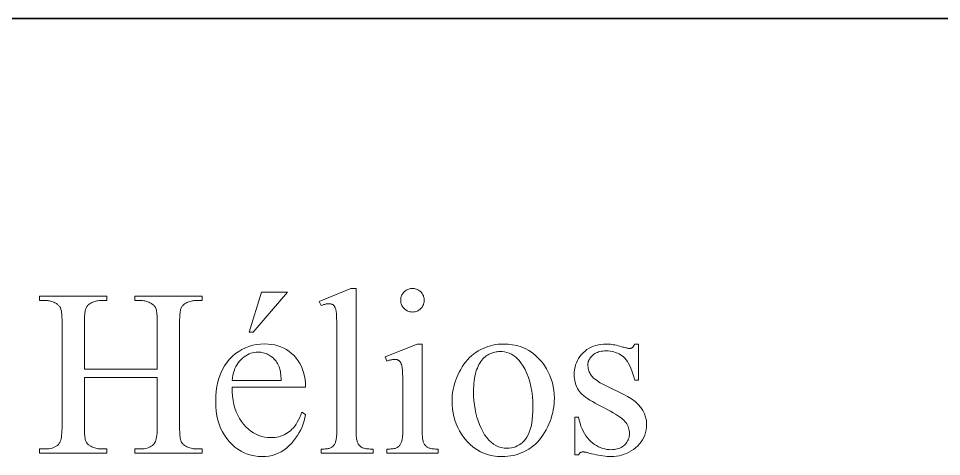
# Model space of a CAD drawing. Extents: x 0 to 297, y 0 to 210.
# Drawn here: x 225.6 to 248.58, y 23.1 to 34 of the extents above; entities that cross this region are included whole.
import ezdxf

# ---------------------------------------------------------------- set-up
doc = ezdxf.new("R2010")
doc.units = 0

msp = doc.modelspace()

# ---------------------------------------------------------------- linework, layer by layer
at = {"color": 7, "lineweight": 35}
msp.add_line((162, 34), (287, 34), dxfattribs=at)
at = {"color": 7, "lineweight": 13}
for points in [[(232.292435, 27.186972), (231.441681, 26.192019), (231.343628, 26.192019), (231.646423, 27.186972)], [(234.002594, 27.279257), (234.002594, 23.775291), (234.00296, 23.727362), (234.004044, 23.682775), (234.005844, 23.641535), (234.008362, 23.603642), (234.011612, 23.569092), (234.015579, 23.537888), (234.020264, 23.510029), (234.025665, 23.485516), (234.031799, 23.464348), (234.038651, 23.446526), (234.046249, 23.430763), (234.054626, 23.415783), (234.063782, 23.401579), (234.073715, 23.388155), (234.084427, 23.375507), (234.095917, 23.36364), (234.108185, 23.352552), (234.121246, 23.342241), (234.135071, 23.33271), (234.149673, 23.323957), (234.16597, 23.316013), (234.18486, 23.308905), (234.206345, 23.302631), (234.230423, 23.297195), (234.257095, 23.292595), (234.286377, 23.288832), (234.318237, 23.285904), (234.352707, 23.283813), (234.389771, 23.282558), (234.429413, 23.282141), (234.429413, 23.17832), (233.134537, 23.17832), (233.134537, 23.282141), (233.169724, 23.282516), (233.202591, 23.28364), (233.23317, 23.285515), (233.261429, 23.288139), (233.287384, 23.291513), (233.311035, 23.295637), (233.332367, 23.300512), (233.35141, 23.306135), (233.368134, 23.31251), (233.382553, 23.319632), (233.395538, 23.327621), (233.407928, 23.33659), (233.419754, 23.346539), (233.431, 23.35747), (233.441681, 23.369379), (233.451767, 23.382271), (233.461288, 23.396143), (233.47023, 23.410995), (233.478592, 23.426828), (233.486374, 23.443642), (233.4935, 23.46253), (233.499878, 23.484592), (233.505493, 23.509827), (233.510376, 23.538233), (233.514496, 23.569813), (233.517868, 23.604563), (233.520493, 23.642487), (233.522369, 23.683582), (233.523483, 23.727852), (233.523865, 23.775291), (233.523865, 26.174715), (233.523666, 26.26067), (233.523056, 26.339733), (233.522049, 26.411903), (233.52063, 26.47718), (233.518814, 26.535566), (233.516602, 26.587059), (233.513977, 26.631659), (233.510941, 26.669365), (233.507507, 26.70018), (233.503677, 26.724102), (233.49939, 26.743929), (233.494629, 26.762459), (233.489365, 26.77969), (233.483612, 26.795624), (233.477356, 26.810259), (233.470627, 26.823597), (233.463409, 26.835638), (233.455688, 26.84638), (233.447479, 26.855825), (233.438782, 26.863972), (233.429611, 26.871096), (233.419922, 26.877468), (233.40976, 26.883093), (233.399109, 26.887966), (233.387955, 26.89209), (233.376328, 26.895466), (233.364197, 26.898088), (233.351578, 26.899963), (233.33847, 26.901089), (233.324875, 26.901463), (233.309479, 26.901001), (233.293274, 26.899618), (233.276245, 26.89731), (233.258423, 26.894081), (233.239792, 26.889927), (233.220367, 26.884851), (233.200119, 26.878853), (233.179062, 26.871933), (233.157196, 26.864088), (233.134537, 26.85532), (233.08551, 26.956257), (233.872818, 27.279257)], [(235.407074, 27.279257), (235.430939, 27.278406), (235.454071, 27.275854), (235.476501, 27.271601), (235.498199, 27.265644), (235.51918, 27.257988), (235.539444, 27.248631), (235.558975, 27.23757), (235.577789, 27.224808), (235.595886, 27.210346), (235.613266, 27.194181), (235.629425, 27.176805), (235.64389, 27.158709), (235.656647, 27.139891), (235.667709, 27.120354), (235.677078, 27.100094), (235.684723, 27.079113), (235.690689, 27.057411), (235.694946, 27.034988), (235.697495, 27.011845), (235.698334, 26.987982), (235.697495, 26.964102), (235.694946, 26.940916), (235.690689, 26.918421), (235.684723, 26.896618), (235.677078, 26.875507), (235.667709, 26.855089), (235.656647, 26.835363), (235.64389, 26.81633), (235.629425, 26.797989), (235.613266, 26.780338), (235.595886, 26.763901), (235.577789, 26.749191), (235.558975, 26.736214), (235.539444, 26.724968), (235.51918, 26.71545), (235.498199, 26.707664), (235.476501, 26.701607), (235.454071, 26.697281), (235.430939, 26.694687), (235.407074, 26.693821), (235.383179, 26.694687), (235.360001, 26.697281), (235.337509, 26.701607), (235.315704, 26.707664), (235.294586, 26.71545), (235.27417, 26.724968), (235.254456, 26.736214), (235.235413, 26.749191), (235.217072, 26.763901), (235.199417, 26.780338), (235.182983, 26.797989), (235.168274, 26.81633), (235.155304, 26.835363), (235.144043, 26.855089), (235.134537, 26.875507), (235.12674, 26.896618), (235.120697, 26.918421), (235.116364, 26.940916), (235.11377, 26.964102), (235.1129, 26.987982), (235.113754, 27.011845), (235.116302, 27.034988), (235.12056, 27.057411), (235.126511, 27.079113), (235.134171, 27.100094), (235.143539, 27.120354), (235.154587, 27.139891), (235.167358, 27.158709), (235.181824, 27.176805), (235.197983, 27.194181), (235.215393, 27.210346), (235.233566, 27.224808), (235.252533, 27.23757), (235.272278, 27.248631), (235.292786, 27.257988), (235.314087, 27.265644), (235.336166, 27.271601), (235.359024, 27.275854), (235.38266, 27.278406)], [(227.236908, 25.274931), (229.053787, 25.274931), (229.053787, 26.393892), (229.053406, 26.451832), (229.052292, 26.505674), (229.050415, 26.555422), (229.047791, 26.601074), (229.044418, 26.642632), (229.040283, 26.680094), (229.035416, 26.713461), (229.029785, 26.742733), (229.023422, 26.767908), (229.016296, 26.78899), (229.009888, 26.803207), (229.002228, 26.817022), (228.993286, 26.830433), (228.983078, 26.843439), (228.971588, 26.856041), (228.958847, 26.86824), (228.944824, 26.880035), (228.92955, 26.891428), (228.912994, 26.902414), (228.895172, 26.912998), (228.870224, 26.926149), (228.844986, 26.937916), (228.819473, 26.948298), (228.793655, 26.957296), (228.767548, 26.964909), (228.741165, 26.971138), (228.714493, 26.975985), (228.687531, 26.979445), (228.660278, 26.981522), (228.632736, 26.982214), (228.494308, 26.982214), (228.494308, 27.088919), (230.166977, 27.088919), (230.166977, 26.982214), (230.028549, 26.982214), (230.001007, 26.98155), (229.973755, 26.979561), (229.946793, 26.976244), (229.92012, 26.9716), (229.893723, 26.96563), (229.86763, 26.958334), (229.841812, 26.949711), (229.816299, 26.939762), (229.791061, 26.928486), (229.766113, 26.915882), (229.748245, 26.906178), (229.731567, 26.895523), (229.716064, 26.883915), (229.701752, 26.871355), (229.688614, 26.857843), (229.676651, 26.843382), (229.665878, 26.827967), (229.656296, 26.8116), (229.647888, 26.794283), (229.640656, 26.776012), (229.634369, 26.755322), (229.628723, 26.730736), (229.623749, 26.702255), (229.619446, 26.669884), (229.615784, 26.633619), (229.612808, 26.59346), (229.610489, 26.549408), (229.608826, 26.501463), (229.607834, 26.449625), (229.607498, 26.393892), (229.607498, 23.870461), (229.60788, 23.81307), (229.608994, 23.759718), (229.61087, 23.710403), (229.613495, 23.665127), (229.616867, 23.623886), (229.621002, 23.586683), (229.62587, 23.553518), (229.6315, 23.524391), (229.637863, 23.4993), (229.644989, 23.478249), (229.651367, 23.464029), (229.658951, 23.450216), (229.66774, 23.436806), (229.67775, 23.4238), (229.688965, 23.411196), (229.701401, 23.398998), (229.715042, 23.387203), (229.729889, 23.375811), (229.745956, 23.364822), (229.763229, 23.354239), (229.788727, 23.341089), (229.814453, 23.329323), (229.840408, 23.318939), (229.866592, 23.309942), (229.893005, 23.302328), (229.919647, 23.296099), (229.946533, 23.291254), (229.973633, 23.287794), (230.000977, 23.285717), (230.028549, 23.285025), (230.166977, 23.285025), (230.166977, 23.17832), (228.494308, 23.17832), (228.494308, 23.285025), (228.632736, 23.285025), (228.679306, 23.286438), (228.723282, 23.290678), (228.764679, 23.297743), (228.803467, 23.307634), (228.839661, 23.320353), (228.873245, 23.335897), (228.904251, 23.354267), (228.932663, 23.375465), (228.958466, 23.399488), (228.981689, 23.426336), (228.995392, 23.44739), (229.007645, 23.473633), (229.018463, 23.505068), (229.027832, 23.541695), (229.035767, 23.583511), (229.042252, 23.63052), (229.047302, 23.682718), (229.050903, 23.740108), (229.05307, 23.802689), (229.053787, 23.870461), (229.053787, 25.061522), (227.236908, 25.061522), (227.236908, 23.870461), (227.237289, 23.81307), (227.238419, 23.759718), (227.240295, 23.710403), (227.24292, 23.665127), (227.246292, 23.623886), (227.250412, 23.586683), (227.25528, 23.553518), (227.26091, 23.524391), (227.267273, 23.4993), (227.274399, 23.478249), (227.280807, 23.464029), (227.288483, 23.450216), (227.297424, 23.436806), (227.307632, 23.4238), (227.319107, 23.411196), (227.331848, 23.398998), (227.345871, 23.387203), (227.36116, 23.375811), (227.377701, 23.364822), (227.395538, 23.354239), (227.420471, 23.341089), (227.445709, 23.329323), (227.471237, 23.318939), (227.49704, 23.309942), (227.523148, 23.302328), (227.54953, 23.296099), (227.576202, 23.291254), (227.60318, 23.287794), (227.630432, 23.285717), (227.657959, 23.285025), (227.799286, 23.285025), (227.799286, 23.17832), (226.123718, 23.17832), (226.123718, 23.285025), (226.262146, 23.285025), (226.309265, 23.286438), (226.353745, 23.290678), (226.395554, 23.297743), (226.434723, 23.307634), (226.471237, 23.320353), (226.505096, 23.335897), (226.536301, 23.354267), (226.56485, 23.375465), (226.590744, 23.399488), (226.613983, 23.426336), (226.627136, 23.44739), (226.638901, 23.473633), (226.649292, 23.505068), (226.658279, 23.541695), (226.665894, 23.583511), (226.672119, 23.63052), (226.676971, 23.682718), (226.680435, 23.740108), (226.68251, 23.802689), (226.683197, 23.870461), (226.683197, 26.393892), (226.682831, 26.451832), (226.681702, 26.505674), (226.679825, 26.555422), (226.6772, 26.601074), (226.673828, 26.642632), (226.669708, 26.680094), (226.664825, 26.713461), (226.65921, 26.742733), (226.652832, 26.767908), (226.645706, 26.78899), (226.639343, 26.803207), (226.631744, 26.817022), (226.622955, 26.830433), (226.612946, 26.843439), (226.60173, 26.856041), (226.589294, 26.86824), (226.575653, 26.880035), (226.560806, 26.891428), (226.544739, 26.902414), (226.527466, 26.912998), (226.501984, 26.926149), (226.476257, 26.937916), (226.450302, 26.948298), (226.424103, 26.957296), (226.39769, 26.964909), (226.371048, 26.971138), (226.344162, 26.975985), (226.317062, 26.979445), (226.289719, 26.981522), (226.262146, 26.982214), (226.123718, 26.982214), (226.123718, 27.088919), (227.799286, 27.088919), (227.799286, 26.982214), (227.657959, 26.982214), (227.630432, 26.98155), (227.60318, 26.979561), (227.576202, 26.976244), (227.54953, 26.9716), (227.523148, 26.96563), (227.49704, 26.958334), (227.471237, 26.949711), (227.445709, 26.939762), (227.420471, 26.928486), (227.395538, 26.915882), (227.378204, 26.906178), (227.361969, 26.895523), (227.346817, 26.883915), (227.332779, 26.871355), (227.319824, 26.857843), (227.307968, 26.843382), (227.297211, 26.827967), (227.287552, 26.8116), (227.278992, 26.794283), (227.271515, 26.776012), (227.264954, 26.755322), (227.259064, 26.730736), (227.253876, 26.702255), (227.249374, 26.669884), (227.24556, 26.633619), (227.242447, 26.59346), (227.240021, 26.549408), (227.238297, 26.501463), (227.237259, 26.449625), (227.236908, 26.393892)], [(230.916794, 24.825039), (230.919128, 24.709913), (230.927292, 24.599863), (230.941284, 24.494888), (230.96109, 24.394989), (230.98674, 24.300165), (231.018204, 24.210419), (231.055481, 24.125746), (231.098602, 24.04615), (231.147537, 23.97163), (231.202301, 23.902184), (231.261002, 23.838623), (231.321701, 23.781752), (231.38443, 23.731571), (231.449173, 23.688082), (231.51593, 23.651283), (231.584717, 23.621176), (231.655518, 23.597757), (231.728333, 23.58103), (231.803177, 23.570995), (231.880035, 23.56765), (231.931259, 23.569077), (231.98114, 23.57336), (232.029663, 23.580498), (232.076828, 23.59049), (232.122635, 23.603338), (232.167099, 23.619041), (232.21019, 23.637598), (232.251938, 23.659012), (232.292328, 23.683281), (232.33136, 23.710403), (232.369095, 23.740988), (232.405594, 23.775639), (232.440857, 23.814354), (232.474869, 23.857138), (232.507645, 23.903986), (232.539185, 23.954903), (232.569473, 24.009884), (232.598526, 24.068933), (232.626343, 24.132048), (232.652924, 24.199228), (232.742325, 24.14155), (232.727905, 24.063236), (232.708862, 23.986338), (232.685226, 23.910851), (232.656952, 23.836777), (232.624084, 23.764116), (232.586594, 23.692869), (232.544479, 23.623035), (232.497772, 23.554615), (232.446426, 23.487606), (232.390488, 23.42201), (232.33075, 23.360367), (232.268097, 23.305212), (232.202484, 23.256546), (232.133926, 23.214369), (232.062439, 23.17868), (231.988007, 23.149481), (231.910629, 23.12677), (231.830307, 23.110548), (231.747055, 23.100815), (231.660858, 23.09757), (231.567047, 23.101276), (231.475983, 23.112394), (231.387665, 23.130922), (231.302094, 23.156864), (231.219254, 23.190216), (231.139145, 23.23098), (231.061783, 23.279156), (230.987167, 23.334743), (230.915283, 23.397743), (230.846146, 23.468155), (230.781754, 23.544823), (230.724152, 23.626596), (230.673325, 23.713474), (230.629272, 23.805458), (230.591995, 23.902544), (230.561493, 24.004736), (230.537781, 24.112034), (230.520844, 24.224434), (230.510666, 24.34194), (230.507278, 24.46455), (230.510757, 24.597109), (230.521179, 24.723698), (230.538559, 24.844318), (230.562881, 24.958969), (230.594162, 25.06765), (230.632385, 25.170361), (230.677567, 25.267101), (230.729691, 25.357872), (230.788773, 25.442675), (230.854797, 25.521507), (230.926071, 25.593561), (231.0009, 25.658031), (231.079269, 25.714916), (231.161179, 25.764217), (231.246643, 25.805933), (231.335663, 25.840065), (231.428223, 25.866611), (231.524323, 25.885572), (231.623978, 25.89695), (231.727173, 25.900742), (231.814423, 25.897816), (231.898483, 25.889034), (231.979385, 25.874397), (232.057098, 25.853909), (232.131653, 25.827562), (232.203033, 25.795364), (232.27124, 25.757311), (232.336273, 25.713402), (232.398132, 25.663641), (232.456818, 25.608025), (232.511063, 25.547504), (232.559601, 25.483036), (232.602417, 25.414614), (232.639542, 25.342241), (232.670944, 25.265919), (232.69664, 25.185646), (232.716629, 25.101419), (232.730896, 25.013245), (232.739471, 24.921118), (232.742325, 24.825039)], [(235.646423, 25.897858), (235.646423, 23.775291), (235.64679, 23.727346), (235.647873, 23.682718), (235.649673, 23.641405), (235.652191, 23.603411), (235.655441, 23.568731), (235.659409, 23.537369), (235.664093, 23.509321), (235.669495, 23.484592), (235.675629, 23.463179), (235.68248, 23.445084), (235.690033, 23.429062), (235.698288, 23.413879), (235.70723, 23.39953), (235.716858, 23.386021), (235.727173, 23.373344), (235.738205, 23.361507), (235.749908, 23.350504), (235.762299, 23.340338), (235.775406, 23.331009), (235.789185, 23.322515), (235.804489, 23.314844), (235.822113, 23.307981), (235.842087, 23.301926), (235.864395, 23.296677), (235.889038, 23.292234), (235.916016, 23.288601), (235.945328, 23.285774), (235.97699, 23.283756), (236.010971, 23.282545), (236.047302, 23.282141), (236.047302, 23.17832), (234.763947, 23.17832), (234.763947, 23.282141), (234.801331, 23.282516), (234.836166, 23.28364), (234.868469, 23.285515), (234.898224, 23.288139), (234.925446, 23.291513), (234.950134, 23.295637), (234.97229, 23.300512), (234.991898, 23.306135), (235.008972, 23.31251), (235.023499, 23.319632), (235.036499, 23.327621), (235.048935, 23.33659), (235.060837, 23.346539), (235.072189, 23.35747), (235.082977, 23.369379), (235.093231, 23.382271), (235.102936, 23.396143), (235.112091, 23.410995), (235.120712, 23.426828), (235.128769, 23.443642), (235.136169, 23.46253), (235.142792, 23.484592), (235.148621, 23.509827), (235.153687, 23.538233), (235.157959, 23.569813), (235.161469, 23.604563), (235.1642, 23.642487), (235.166138, 23.683582), (235.167313, 23.727852), (235.167694, 23.775291), (235.167694, 24.793316), (235.167435, 24.876228), (235.166656, 24.953085), (235.165359, 25.023886), (235.163544, 25.088631), (235.161209, 25.147318), (235.158356, 25.199949), (235.154984, 25.246525), (235.151093, 25.287045), (235.146683, 25.321507), (235.141739, 25.349913), (235.137482, 25.367807), (235.132751, 25.384579), (235.127563, 25.400223), (235.121902, 25.414743), (235.115784, 25.428139), (235.109207, 25.440411), (235.102173, 25.451557), (235.094681, 25.461578), (235.086716, 25.470476), (235.078293, 25.478249), (235.069336, 25.485098), (235.059723, 25.491226), (235.049484, 25.496634), (235.03862, 25.50132), (235.027115, 25.505285), (235.014969, 25.50853), (235.002197, 25.511053), (234.988785, 25.512856), (234.974731, 25.513937), (234.960052, 25.514297), (234.943558, 25.513865), (234.926376, 25.512566), (234.908493, 25.510403), (234.889923, 25.507376), (234.870651, 25.503483), (234.850708, 25.498724), (234.830048, 25.493099), (234.808716, 25.48661), (234.786682, 25.479258), (234.763947, 25.471039), (234.723572, 25.57486), (235.519531, 25.897858)], [(237.66806, 25.897858), (237.785675, 25.893301), (237.898544, 25.879631), (238.006683, 25.85685), (238.110107, 25.824953), (238.208801, 25.783943), (238.30275, 25.733822), (238.391983, 25.674585), (238.476486, 25.606236), (238.556244, 25.528774), (238.631287, 25.4422), (238.689926, 25.36318), (238.742371, 25.281853), (238.788666, 25.198219), (238.828781, 25.112278), (238.862732, 25.024031), (238.890503, 24.933475), (238.912094, 24.840612), (238.927521, 24.745443), (238.936783, 24.647966), (238.939865, 24.548183), (238.938171, 24.477152), (238.93306, 24.405949), (238.924561, 24.33457), (238.912643, 24.263021), (238.897339, 24.191298), (238.878616, 24.119402), (238.856491, 24.047333), (238.830978, 23.97509), (238.802048, 23.902676), (238.769714, 23.830086), (238.734406, 23.759199), (238.696533, 23.691889), (238.656082, 23.628155), (238.613068, 23.567995), (238.56749, 23.511414), (238.519333, 23.458406), (238.468628, 23.408976), (238.415344, 23.363121), (238.359497, 23.320843), (238.301086, 23.282141), (238.240707, 23.247072), (238.17897, 23.215696), (238.115891, 23.188009), (238.051453, 23.164015), (237.985657, 23.143713), (237.918503, 23.127102), (237.849991, 23.114182), (237.780136, 23.104954), (237.708908, 23.099417), (237.636337, 23.09757), (237.519394, 23.102329), (237.407349, 23.116604), (237.300217, 23.140396), (237.197983, 23.173706), (237.100647, 23.216532), (237.008224, 23.268875), (236.920685, 23.330734), (236.838074, 23.402113), (236.760345, 23.483006), (236.687531, 23.573418), (236.631088, 23.654572), (236.580597, 23.737686), (236.536041, 23.822762), (236.497421, 23.909798), (236.464752, 23.998796), (236.438019, 24.089754), (236.417221, 24.182674), (236.402359, 24.277555), (236.393448, 24.374397), (236.390488, 24.473202), (236.392288, 24.545832), (236.39769, 24.618378), (236.406708, 24.690836), (236.419327, 24.763208), (236.435547, 24.835493), (236.455368, 24.907692), (236.478806, 24.979805), (236.505844, 25.05183), (236.536484, 25.12377), (236.570724, 25.195623), (236.60791, 25.265558), (236.647385, 25.331745), (236.689133, 25.394182), (236.733154, 25.452869), (236.779449, 25.507809), (236.828033, 25.558998), (236.878891, 25.606438), (236.932022, 25.650129), (236.987442, 25.690071), (237.045135, 25.726265), (237.104309, 25.758867), (237.164185, 25.788038), (237.224747, 25.813778), (237.285995, 25.836084), (237.347946, 25.854959), (237.410583, 25.870403), (237.473907, 25.882416), (237.537933, 25.890995), (237.602661, 25.896143)], [(241.036484, 25.897858), (241.036484, 24.998075), (240.941315, 24.998075), (240.918777, 25.080151), (240.894989, 25.156807), (240.86998, 25.228039), (240.843719, 25.29385), (240.816223, 25.354239), (240.787476, 25.409206), (240.757507, 25.458752), (240.726288, 25.502876), (240.693832, 25.541578), (240.660126, 25.57486), (240.624878, 25.603901), (240.587738, 25.629885), (240.548737, 25.652811), (240.507858, 25.672682), (240.465103, 25.689495), (240.420471, 25.703251), (240.373978, 25.713951), (240.325592, 25.721594), (240.275345, 25.726179), (240.223221, 25.727707), (240.183624, 25.726641), (240.145584, 25.723438), (240.1091, 25.718103), (240.074173, 25.710634), (240.040802, 25.701031), (240.009003, 25.689293), (239.978745, 25.675421), (239.950043, 25.659416), (239.922913, 25.641275), (239.897339, 25.621002), (239.873779, 25.59943), (239.852692, 25.577396), (239.834091, 25.554903), (239.817963, 25.531946), (239.804321, 25.50853), (239.793167, 25.48465), (239.784485, 25.46031), (239.77829, 25.435509), (239.774567, 25.410244), (239.773315, 25.38452), (239.774246, 25.352682), (239.777008, 25.321766), (239.781631, 25.291773), (239.788086, 25.262703), (239.796387, 25.234556), (239.806549, 25.207333), (239.818542, 25.18103), (239.832382, 25.155653), (239.848068, 25.131197), (239.865601, 25.107664), (239.88533, 25.083872), (239.908752, 25.059792), (239.935867, 25.035421), (239.96666, 25.010765), (240.00116, 24.985819), (240.039337, 24.960585), (240.081207, 24.935061), (240.12677, 24.90925), (240.176025, 24.88315), (240.228989, 24.856762), (240.65004, 24.652004), (240.761276, 24.593086), (240.860794, 24.530533), (240.948608, 24.464348), (241.024719, 24.394527), (241.089111, 24.321074), (241.1418, 24.243986), (241.182785, 24.163265), (241.212051, 24.078911), (241.229614, 23.990923), (241.235474, 23.8993), (241.232742, 23.828602), (241.224564, 23.760698), (241.210938, 23.695595), (241.191864, 23.633287), (241.167343, 23.573778), (241.13736, 23.517065), (241.101929, 23.46315), (241.06105, 23.412033), (241.014725, 23.363712), (240.962936, 23.31819), (240.907791, 23.276272), (240.851334, 23.238768), (240.793579, 23.205673), (240.734528, 23.176992), (240.674194, 23.152725), (240.612549, 23.13287), (240.549606, 23.117426), (240.485367, 23.106396), (240.41983, 23.099777), (240.352997, 23.09757), (240.303848, 23.098434), (240.253326, 23.10103), (240.201416, 23.105356), (240.148117, 23.111412), (240.093445, 23.1192), (240.037369, 23.128717), (239.979919, 23.139963), (239.921097, 23.152941), (239.860886, 23.16765), (239.799286, 23.184088), (239.780594, 23.189568), (239.762604, 23.194469), (239.7453, 23.198795), (239.728683, 23.202545), (239.712769, 23.205717), (239.69754, 23.208313), (239.682999, 23.210331), (239.669159, 23.211773), (239.656006, 23.212639), (239.643555, 23.212927), (239.630569, 23.212177), (239.618164, 23.209929), (239.606339, 23.206179), (239.595093, 23.20093), (239.584427, 23.194181), (239.574341, 23.185934), (239.564819, 23.176186), (239.555878, 23.164938), (239.547516, 23.152191), (239.539734, 23.137945), (239.44455, 23.137945), (239.44455, 24.080988), (239.539734, 24.080988), (239.557343, 24.002228), (239.577911, 23.927448), (239.60141, 23.856647), (239.627853, 23.789827), (239.657242, 23.726986), (239.689575, 23.668125), (239.724854, 23.613245), (239.763062, 23.562344), (239.804214, 23.515421), (239.848297, 23.472481), (239.894424, 23.433577), (239.941635, 23.398767), (239.989929, 23.368053), (240.039337, 23.341434), (240.089828, 23.318911), (240.141418, 23.300484), (240.194122, 23.28615), (240.247894, 23.275911), (240.30278, 23.26977), (240.358765, 23.267721), (240.397827, 23.26889), (240.43541, 23.272394), (240.471542, 23.278233), (240.50618, 23.286409), (240.539368, 23.296921), (240.571075, 23.309769), (240.601318, 23.324953), (240.630081, 23.342472), (240.657379, 23.362329), (240.683197, 23.38452), (240.707031, 23.408356), (240.728363, 23.433144), (240.747177, 23.458881), (240.763489, 23.485573), (240.777283, 23.513216), (240.788574, 23.541809), (240.797363, 23.571356), (240.803635, 23.601852), (240.807404, 23.633303), (240.808655, 23.665703), (240.807251, 23.704866), (240.803055, 23.742762), (240.796066, 23.779387), (240.78627, 23.814743), (240.773682, 23.848831), (240.758301, 23.881651), (240.740112, 23.9132), (240.719131, 23.943481), (240.695358, 23.972494), (240.668777, 24.000238), (240.638031, 24.028067), (240.6017, 24.057339), (240.559814, 24.088053), (240.51236, 24.120209), (240.459335, 24.153807), (240.400757, 24.188847), (240.336594, 24.225328), (240.266876, 24.263252), (240.191589, 24.302616), (240.110748, 24.343424), (240.029999, 24.384548), (239.955017, 24.424866), (239.885803, 24.464376), (239.822357, 24.503078), (239.764679, 24.540974), (239.712769, 24.57806), (239.666626, 24.61434), (239.626251, 24.649813), (239.591644, 24.684477), (239.562805, 24.718334), (239.538147, 24.752077), (239.516083, 24.787548), (239.496613, 24.824751), (239.479736, 24.863684), (239.465469, 24.904346), (239.453781, 24.946741), (239.444702, 24.990866), (239.438217, 25.03672), (239.434326, 25.084305), (239.433014, 25.133619), (239.435257, 25.197729), (239.441956, 25.259705), (239.45314, 25.319546), (239.468781, 25.377253), (239.488892, 25.432827), (239.513489, 25.486265), (239.542542, 25.537571), (239.576065, 25.58674), (239.614059, 25.633778), (239.656525, 25.67868), (239.702545, 25.720324), (239.751175, 25.757584), (239.802429, 25.790461), (239.856323, 25.818954), (239.912842, 25.843063), (239.97197, 25.862789), (240.033722, 25.878132), (240.098114, 25.889091), (240.165115, 25.895666), (240.234756, 25.897858), (240.266556, 25.897196), (240.299698, 25.895205), (240.334167, 25.891888), (240.369949, 25.887245), (240.407074, 25.881275), (240.445511, 25.87398), (240.485275, 25.865356), (240.526367, 25.855408), (240.568802, 25.844131), (240.612549, 25.831528), (240.640976, 25.823309), (240.66745, 25.815954), (240.691971, 25.809465), (240.714523, 25.803843), (240.735107, 25.799084), (240.753738, 25.795191), (240.770416, 25.792162), (240.785126, 25.790001), (240.797867, 25.788702), (240.808655, 25.788269), (240.817673, 25.788471), (240.826294, 25.789078), (240.834518, 25.790087), (240.842331, 25.7915), (240.849747, 25.793316), (240.85675, 25.795536), (240.863358, 25.798161), (240.869568, 25.801189), (240.875351, 25.804621), (240.880753, 25.808456), (240.886032, 25.812984), (240.891479, 25.818493), (240.897095, 25.824982), (240.902893, 25.832451), (240.908875, 25.8409), (240.915009, 25.850332), (240.921326, 25.860743), (240.927811, 25.872133), (240.934479, 25.884506), (240.941315, 25.897858)], [(230.916794, 24.992308), (232.139587, 24.992308), (232.136383, 25.041565), (232.132538, 25.087822), (232.128082, 25.131081), (232.122971, 25.171341), (232.117233, 25.208601), (232.110855, 25.242863), (232.103851, 25.274124), (232.096207, 25.302387), (232.087936, 25.32765), (232.079025, 25.349913), (232.063889, 25.381521), (232.047348, 25.411745), (232.029404, 25.440584), (232.01004, 25.468039), (231.989258, 25.49411), (231.967072, 25.518795), (231.943466, 25.542097), (231.918442, 25.564016), (231.892014, 25.584549), (231.864166, 25.603699), (231.83548, 25.621233), (231.806549, 25.636921), (231.777344, 25.650764), (231.747894, 25.662762), (231.71817, 25.672913), (231.688187, 25.681217), (231.657959, 25.687677), (231.627457, 25.692293), (231.596695, 25.695061), (231.565674, 25.695984), (231.518311, 25.694124), (231.471954, 25.688543), (231.426605, 25.679243), (231.382263, 25.666222), (231.338928, 25.649481), (231.296616, 25.629019), (231.255295, 25.604837), (231.214996, 25.576935), (231.175705, 25.545313), (231.137421, 25.509972), (231.101212, 25.471312), (231.068146, 25.429741), (231.038223, 25.385256), (231.011444, 25.337858), (230.987823, 25.287548), (230.967331, 25.234325), (230.949982, 25.17819), (230.935776, 25.119143), (230.924713, 25.05718)], [(237.578659, 25.710403), (237.548065, 25.709496), (237.517456, 25.70677), (237.486816, 25.702229), (237.456146, 25.695869), (237.425446, 25.687693), (237.394714, 25.6777), (237.363968, 25.66589), (237.333176, 25.652264), (237.302368, 25.63682), (237.271515, 25.61956), (237.241257, 25.600021), (237.212173, 25.577744), (237.184265, 25.552725), (237.157547, 25.524967), (237.132019, 25.494471), (237.107651, 25.461233), (237.084488, 25.425255), (237.0625, 25.386539), (237.041687, 25.345083), (237.022064, 25.300886), (237.003983, 25.254023), (236.987793, 25.204563), (236.973526, 25.152508), (236.961151, 25.097858), (236.950684, 25.040613), (236.942123, 24.980772), (236.935455, 24.918335), (236.930695, 24.853302), (236.927841, 24.785673), (236.926895, 24.71545), (236.929184, 24.601679), (236.936066, 24.491081), (236.947525, 24.383656), (236.963577, 24.279402), (236.984207, 24.17832), (237.00943, 24.08041), (237.03923, 23.985674), (237.073624, 23.89411), (237.11261, 23.805717), (237.156158, 23.720497), (237.203476, 23.641045), (237.253693, 23.569956), (237.306839, 23.507231), (237.362885, 23.452869), (237.421844, 23.40687), (237.483719, 23.369236), (237.548508, 23.339964), (237.616211, 23.319056), (237.686829, 23.306511), (237.760345, 23.302328), (237.815308, 23.304636), (237.868317, 23.311558), (237.919373, 23.323093), (237.968445, 23.339243), (238.015579, 23.360006), (238.06073, 23.385386), (238.103943, 23.415379), (238.145172, 23.449986), (238.184448, 23.489206), (238.221771, 23.533043), (238.256287, 23.582502), (238.287186, 23.638594), (238.314438, 23.701319), (238.338058, 23.770678), (238.358032, 23.846668), (238.37439, 23.929293), (238.387115, 24.018551), (238.396194, 24.114441), (238.401642, 24.216965), (238.403458, 24.32612), (238.400436, 24.463858), (238.391342, 24.595594), (238.376205, 24.721333), (238.355011, 24.841074), (238.327759, 24.954817), (238.294449, 25.062559), (238.255081, 25.164305), (238.209656, 25.26005), (238.158188, 25.349798), (238.100647, 25.433548), (238.058578, 25.486149), (238.014252, 25.533215), (237.967667, 25.574743), (237.918854, 25.610735), (237.867767, 25.64119), (237.814453, 25.666107), (237.758881, 25.685486), (237.70105, 25.699329), (237.640976, 25.707634)]]:
    msp.add_lwpolyline(points, close=True, dxfattribs=at)

doc.saveas('drawing.dxf')
